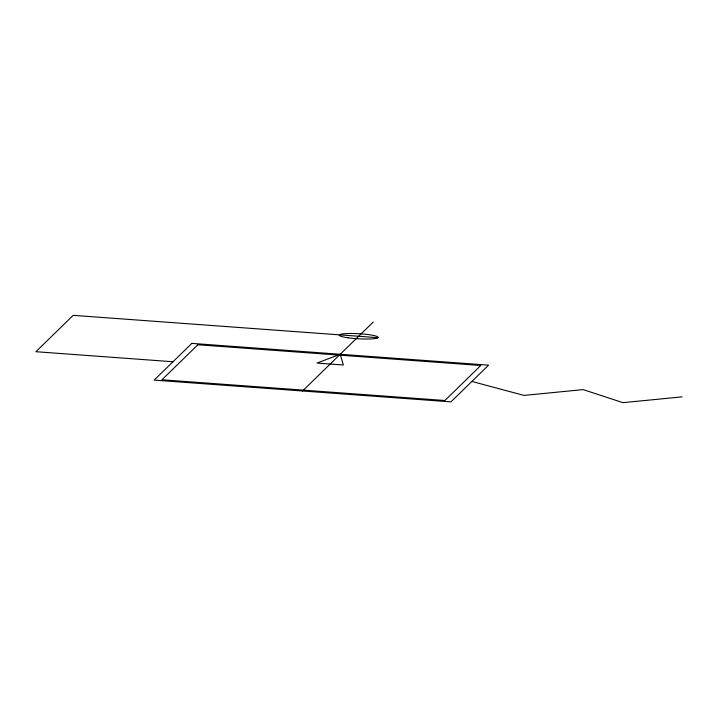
<?xml version="1.0" encoding="UTF-8"?>
<svg xmlns="http://www.w3.org/2000/svg" width="718" height="718" viewBox="0 0 718 718"><rect width="100%" height="100%" fill="white"/><g stroke="black" fill="none" stroke-linecap="round" stroke-linejoin="round"><path stroke-width="1.08" d="M302.547 390.996L373.225 322.059M682.1 396.857L622.964 402.663L583.178 389.605L524.041 395.412L471.879 381.446M377.991 337.675L73.191 315.337L35.9 351.712L172.993 361.755M191.823 343.392L154.164 380.118L450.931 401.874L488.59 365.148L191.823 343.392M197.872 344.757L161.972 379.777L444.891 400.509L480.791 365.489L197.872 344.757M340.206 354.27L317.006 363.084L343.348 365.013L340.206 354.27M348.05 337.792A19.512 2.549 3.3 0 0 378.117 337.496A19.512 2.549 3.3 0 0 349.837 333.484A19.512 2.549 3.3 0 0 348.05 337.792"/></g></svg>
